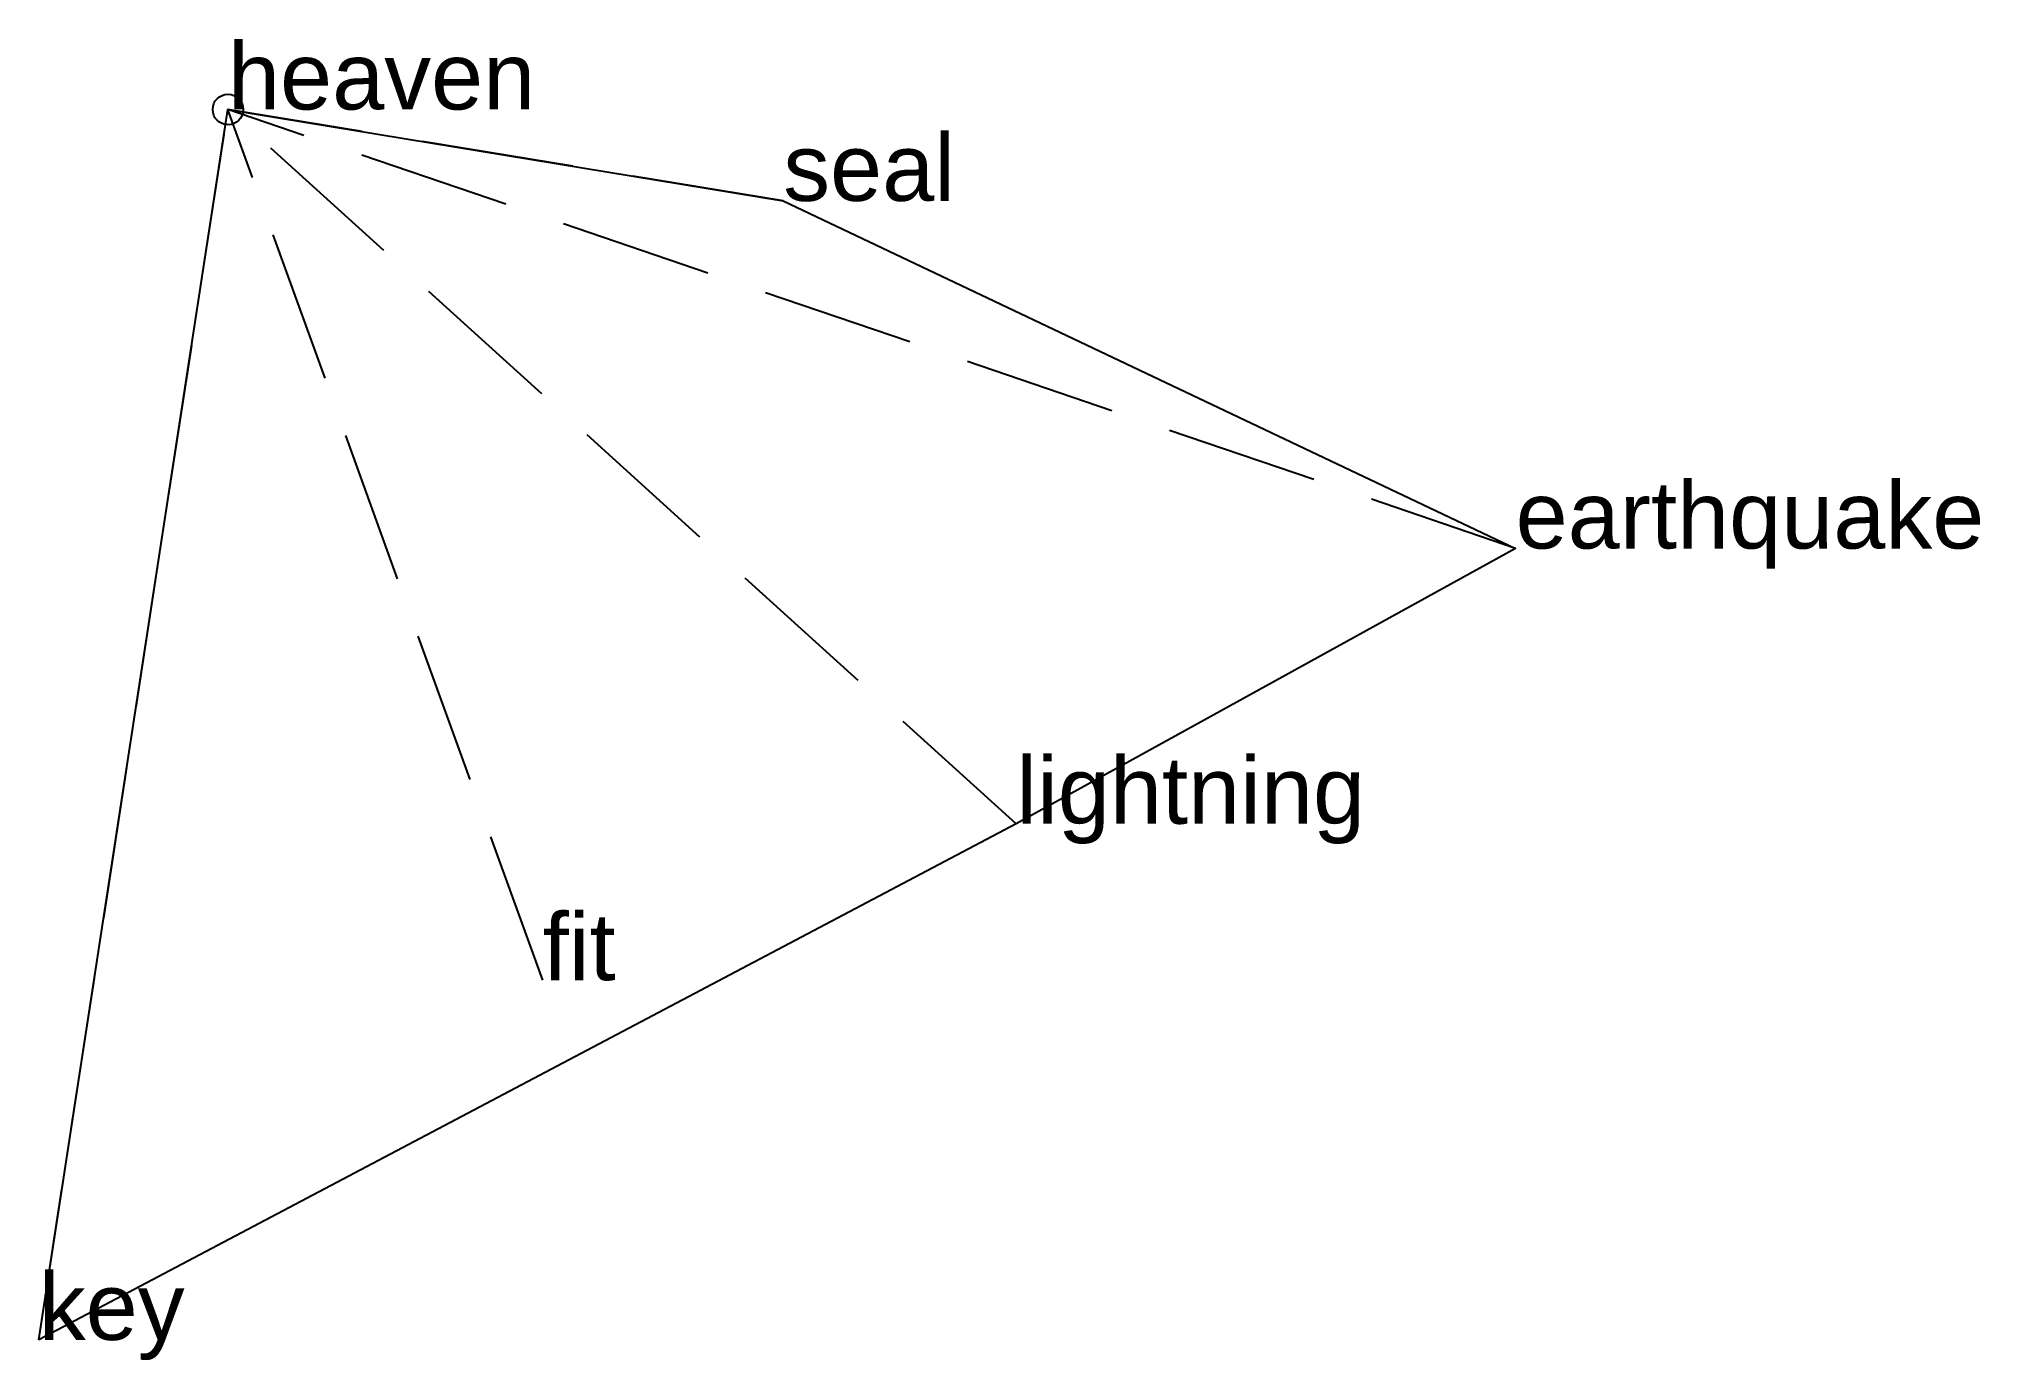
# Model space of a CAD drawing. Extents: x -0.31 to 2.87, y -2.05 to 0.12.
import ezdxf

# ---------------------------------------------------------------- set-up
doc = ezdxf.new("R2010")
doc.units = 0
doc.linetypes.add('DASHED2', pattern=[0.3, 0.25, -0.05])
doc.layers.add('TEXT', color=1, linetype='CONTINUOUS')
doc.styles.get("Standard").update_dxf_attribs({"font": 'arial.ttf'})

msp = doc.modelspace()

# ---------------------------------------------------------------- linework, layer by layer
at = {"linetype": 'DASHED2'}
for p in [(-0.3103, -2.0179), (0, 0), (1.2931, -1.1715), (0.5163, -1.428), (0.9109, -0.1499), (2.1124, -0.72)]:
    msp.add_line(p, (0, 0), dxfattribs=at)
msp.add_circle((0, 0), 0.025)
at = {"layer": 'OUTLINE', "linetype": 'CONTINUOUS'}
msp.add_polyline3d([(-0.3103, -2.0179, 0), (0, 0, 0), (0.9109, -0.1499, 0), (2.1124, -0.72, 0), (1.2931, -1.1715, 0), (-0.3103, -2.0179, 0)], close=True, dxfattribs=at)

# ---------------------------------------------------------------- texts
at = {"layer": 'TEXT'}
for s, p in [('heaven', (0, 0)), ('seal', (0.9109, -0.1499)), ('earthquake', (2.1124, -0.72)), ('lightning', (1.2931, -1.1715)), ('fit', (0.5163, -1.428)), ('key', (-0.3103, -2.0179))]:
    msp.add_text(s, height=0.11, dxfattribs=at).set_placement(p)

doc.saveas('drawing.dxf')
